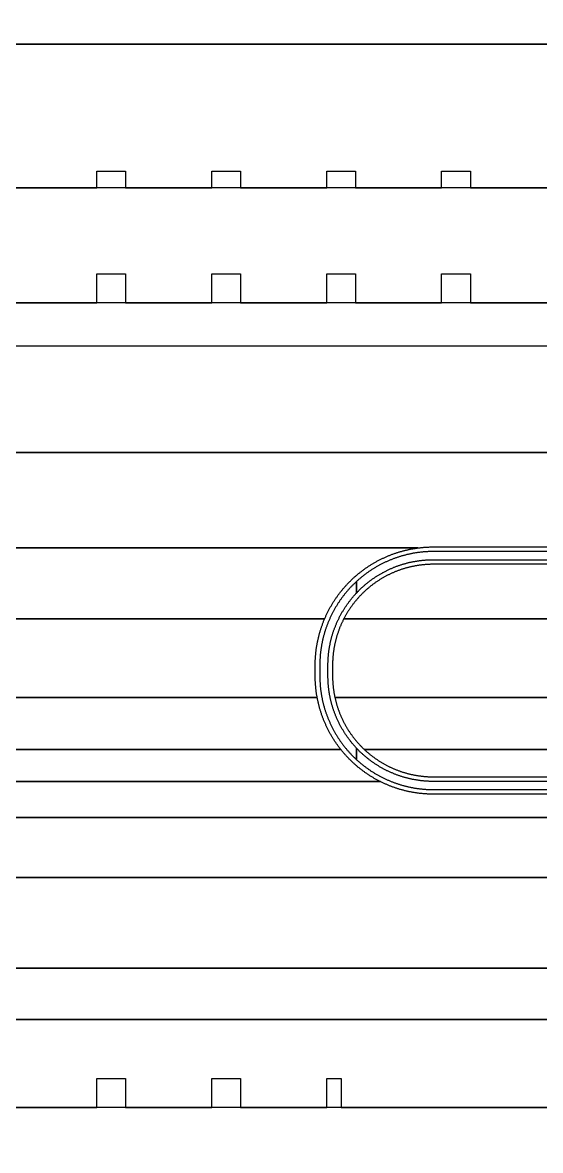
# Model space of a CAD drawing. Extents: x -3400 to 6900, y -3400 to 6900.
# Drawn here: x 373 to 823, y -600 to 381 of the extents above; entities that cross this region are included whole.
import ezdxf

# ---------------------------------------------------------------- set-up
doc = ezdxf.new("R2010")
doc.units = 0
doc.layers.add('FRAME', color=8, linetype='CONTINUOUS')
doc.layers.add('XOR', color=1, linetype='CONTINUOUS')

# ---------------------------------------------------------------- blocks, each defined once
blk = doc.blocks.new('CHIP_XOR')
at = {"layer": '5'}
for points in [[(-2334.91, 262.5), (2334.91, 262.5), (2334.91, 414.4)], [(1949.729, 262.5), (262.5, 262.5)], [(262.5, 137.5), (337.5, 137.5), (337.5, 151.865), (362.5, 151.865), (362.5, 137.5), (437.5, 137.5), (437.5, 151.865), (462.5, 151.865), (462.5, 137.5), (537.5, 137.5), (537.5, 151.865), (562.5, 151.865), (562.5, 137.5), (637.5, 137.5), (637.5, 151.865), (662.5, 151.865), (662.5, 137.5), (737.5, 137.5)], [(-331.437, -92.6675), (2334.91, -92.6675), (2334.91, 137.5), (-2334.91, 137.5)], [(262.5, 37.5), (337.5, 37.5), (337.5, 62.5), (362.5, 62.5), (362.5, 37.5), (437.5, 37.5), (437.5, 62.5), (462.5, 62.5), (462.5, 37.5), (537.5, 37.5), (537.5, 62.5), (562.5, 62.5), (562.5, 37.5), (637.5, 37.5), (637.5, 62.5), (662.5, 62.5), (662.5, 37.5), (737.5, 37.5)], [(737.5, 37.5), (662.5, 37.5), (637.5, 37.5), (562.5, 37.5), (537.5, 37.5), (462.5, 37.5), (437.5, 37.5), (362.5, 37.5), (337.5, 37.5), (262.5, 37.5), (237.5, 37.5), (162.5, 37.5), (137.5, 37.5), (62.5, 37.5), (37.5, 37.5), (-37.5, 37.5), (-62.5, 37.5), (-2334.91, 37.5)], [(-278.5085, -175.8345), (616.8765, -175.8345), (617.512, -175.7525), (618.148, -175.675), (618.7845, -175.6015), (619.421, -175.5315), (620.0585, -175.466), (620.696, -175.404), (621.3345, -175.346), (621.9725, -175.2925), (622.6115, -175.2425), (623.2505, -175.1965), (623.89, -175.1545), (624.5295, -175.1165), (625.169, -175.083), (625.809, -175.053), (626.449, -175.027), (627.0895, -175.005), (627.73, -174.987), (628.3705, -174.973), (629.011, -174.963), (629.6515, -174.957), (630.2925, -174.955), (2324.91, -174.955)], [(2334.91, -92.6675), (-331.437, -92.6675)], [(-273.6375, -237.5), (535.7135, -237.5), (535.831, -237.224), (536.0855, -236.636), (536.3435, -236.0495), (536.605, -235.4645), (536.8705, -234.8815), (537.1395, -234.3), (537.412, -233.7205), (537.688, -233.142), (537.968, -232.566), (538.251, -231.991), (538.538, -231.4185), (538.8285, -230.8475), (539.1225, -230.278), (539.4205, -229.711), (539.7215, -229.1455), (540.026, -228.5815), (540.334, -228.02), (540.646, -227.46), (540.961, -226.9025), (541.2795, -226.3465), (541.6015, -225.7925), (541.927, -225.241), (542.256, -224.691), (542.5885, -224.1435), (542.9245, -223.5975), (543.2635, -223.054), (543.606, -222.513), (543.952, -221.9735), (544.1805, -221.622), (544.301, -221.4365), (544.654, -220.9015), (545.01, -220.369), (545.369, -219.8385), (545.7315, -219.31), (546.0975, -218.784), (546.4665, -218.2605), (546.839, -217.739), (547.2145, -217.22), (547.5935, -216.7035), (547.9755, -216.189), (548.3605, -215.677), (548.749, -215.1675), (549.1405, -214.6605), (549.5355, -214.156), (549.9335, -213.654), (550.3345, -213.154), (550.7385, -212.657), (551.1455, -212.1625), (551.556, -211.6705), (551.9695, -211.181), (552.3855, -210.694), (552.805, -210.2095), (553.2275, -209.728), (553.653, -209.249), (554.0815, -208.7725), (554.513, -208.299), (554.947, -207.828), (555.3845, -207.3595), (555.8245, -206.894), (556.2675, -206.431), (556.7135, -205.971), (557.162, -205.514), (557.614, -205.0595), (558.068, -204.608), (558.5255, -204.159), (558.9855, -203.713), (559.4485, -203.27), (559.914, -202.83), (560.382, -202.393), (560.853, -201.9585), (561.327, -201.527), (561.803, -201.0985), (562.2825, -200.6735), (562.764, -200.251), (563.2485, -199.8315), (563.6675, -199.473), (563.735, -199.415), (564.2245, -199.0015), (564.717, -198.5915), (565.2115, -198.184), (565.7085, -197.78), (566.208, -197.379), (566.7105, -196.981), (567.215, -196.5865), (567.722, -196.195), (568.2315, -195.8065), (568.7435, -195.421), (569.2575, -195.039), (569.7745, -194.66), (570.2935, -194.2845), (570.815, -193.912), (571.3385, -193.543), (571.8645, -193.1775), (572.3925, -192.8145), (572.923, -192.4555), (573.456, -192.0995), (573.9905, -191.747), (574.528, -191.3975), (575.067, -191.0515), (575.6085, -190.709), (576.152, -190.37), (576.6975, -190.034), (577.2455, -189.702), (577.795, -189.373), (578.347, -189.0475), (578.901, -188.7255), (579.4565, -188.4065), (580.0145, -188.0915), (580.5745, -187.78), (581.136, -187.472), (581.6995, -187.167), (582.265, -186.866), (582.8325, -186.5685), (583.4015, -186.2745), (583.9725, -185.984), (584.5455, -185.697), (585.12, -185.4135), (585.6965, -185.1335), (586.2745, -184.8575), (586.8545, -184.585), (587.436, -184.316), (588.019, -184.0505), (588.604, -183.789), (589.1905, -183.531), (589.7785, -183.2765), (590.368, -183.026), (590.959, -182.779), (591.5515, -182.5355), (592.146, -182.296), (592.7415, -182.06), (593.3385, -181.828), (593.937, -181.5995), (594.537, -181.3745), (595.1385, -181.1535), (595.741, -180.9365), (596.3455, -180.723), (596.9505, -180.513), (597.5575, -180.307), (598.1655, -180.105), (598.7745, -179.9065), (599.385, -179.712), (599.9965, -179.5215), (600.6095, -179.3345), (601.2235, -179.1515), (601.8385, -178.972), (602.4545, -178.7965), (603.072, -178.625), (603.69, -178.457), (604.3095, -178.2935), (604.93, -178.1335), (605.5515, -177.977), (606.1735, -177.825), (606.797, -177.6765), (607.421, -177.532), (608.046, -177.3915), (608.672, -177.2545), (609.299, -177.122), (609.9265, -176.993), (610.5545, -176.868), (611.184, -176.747), (611.8135, -176.6295), (612.4445, -176.5165), (613.0755, -176.407), (613.7075, -176.302), (614.34, -176.2005), (614.9735, -176.103), (615.607, -176.0095), (616.2415, -175.92), (616.8765, -175.8345), (-278.5085, -175.8345)], [(2324.91, -190.045), (630.2925, -190.045), (629.701, -190.047), (629.11, -190.053), (628.519, -190.063), (627.928, -190.077), (627.337, -190.095), (626.746, -190.1165), (626.1555, -190.1425), (625.565, -190.1725), (624.975, -190.2065), (624.385, -190.244), (623.795, -190.286), (623.206, -190.332), (622.6165, -190.3815), (622.028, -190.4355), (621.4395, -190.493), (620.8515, -190.5545), (620.264, -190.6205), (619.677, -190.69), (619.0905, -190.7635), (618.5045, -190.841), (617.919, -190.9225), (617.334, -191.0075), (616.7495, -191.097), (616.1655, -191.1905), (615.5825, -191.2875), (615, -191.3885), (614.418, -191.4935), (613.837, -191.6025), (613.257, -191.7155), (612.6775, -191.8325), (612.0985, -191.953), (611.5205, -192.0775), (610.9435, -192.206), (610.3675, -192.3385), (609.792, -192.475), (609.218, -192.615), (608.6445, -192.759), (608.072, -192.907), (607.5005, -193.0585), (606.9305, -193.214), (606.361, -193.3735), (605.793, -193.537), (605.2255, -193.704), (604.6595, -193.875), (604.095, -194.0495), (603.5315, -194.228), (602.969, -194.4105), (602.408, -194.5965), (601.848, -194.7865), (601.2895, -194.98), (600.732, -195.1775), (600.176, -195.3785), (599.6215, -195.5835), (599.0685, -195.792), (598.517, -196.0045), (597.9665, -196.2205), (597.4175, -196.4405), (596.8705, -196.664), (596.3245, -196.891), (595.78, -197.122), (595.2375, -197.3565), (594.6965, -197.5945), (594.157, -197.836), (593.619, -198.0815), (593.083, -198.3305), (592.5485, -198.5835), (592.0155, -198.8395), (591.4845, -199.0995), (590.9555, -199.363), (590.428, -199.63), (589.902, -199.9005), (589.3785, -200.1745), (588.8565, -200.452), (588.3365, -200.733), (587.818, -201.0175), (587.302, -201.306), (586.7875, -201.5975), (586.2755, -201.8925), (585.765, -202.191), (585.2565, -202.4925), (584.7505, -202.798), (584.2465, -203.107), (583.744, -203.419), (583.244, -203.7345), (582.7465, -204.0535), (582.2505, -204.3755), (581.757, -204.701), (581.266, -205.03), (580.777, -205.362), (580.29, -205.6975), (579.8055, -206.036), (579.3235, -206.378), (578.8435, -206.7235), (578.366, -207.072), (577.8905, -207.4235), (577.418, -207.7785), (576.9475, -208.1365), (576.4795, -208.4975), (576.014, -208.862), (575.5505, -209.2295), (575.09, -209.6), (574.632, -209.974), (574.1765, -210.3505), (573.7235, -210.7305), (573.273, -211.1135), (572.825, -211.4995), (572.38, -211.888), (571.937, -212.28), (571.497, -212.675), (571.06, -213.073), (570.6255, -213.4735), (570.1935, -213.8775), (569.7645, -214.284), (569.338, -214.6935), (568.914, -215.106), (568.4935, -215.521), (568.0755, -215.939), (567.66, -216.36), (567.248, -216.7835), (566.8385, -217.21), (566.4315, -217.639), (566.028, -218.071), (565.627, -218.5055), (565.2295, -218.943), (564.8345, -219.383), (564.4425, -219.8255), (564.0535, -220.2705), (563.6675, -220.7185), (563.285, -221.169), (562.905, -221.622), (562.528, -222.0775), (562.1545, -222.5355), (561.784, -222.9965), (561.4165, -223.4595), (561.052, -223.925), (560.691, -224.393), (560.333, -224.8635), (559.978, -225.3365), (559.626, -225.8115), (559.278, -226.289), (558.9325, -226.769), (558.5905, -227.251), (558.252, -227.736), (557.9165, -228.2225), (557.584, -228.7115), (557.2555, -229.203), (556.93, -229.6965), (556.6075, -230.192), (556.2885, -230.69), (555.973, -231.19), (555.661, -231.692), (555.3525, -232.196), (555.047, -232.7025), (554.745, -233.2105), (554.4465, -233.721), (554.1515, -234.2335), (553.86, -234.7475), (553.572, -235.264), (553.2875, -235.782), (553.0065, -236.302), (552.7285, -236.824), (552.4545, -237.348), (552.3765, -237.5), (2334.91, -237.5)], [(1601.389, -178.955), (630.2925, -178.955), (629.664, -178.957), (629.036, -178.963), (628.408, -178.973), (627.78, -178.987), (627.152, -179.005), (626.524, -179.027), (625.8965, -179.053), (625.269, -179.083), (624.6415, -179.117), (624.0145, -179.1545), (623.3875, -179.1965), (622.761, -179.2425), (622.135, -179.2925), (621.509, -179.3465), (620.8835, -179.404), (620.2585, -179.466), (619.6335, -179.5315), (619.0095, -179.6015), (618.3855, -179.675), (617.762, -179.753), (617.139, -179.8345), (616.517, -179.92), (615.895, -180.01), (615.274, -180.1035), (614.653, -180.201), (614.033, -180.3025), (613.414, -180.4075), (612.7955, -180.517), (612.1775, -180.63), (611.56, -180.7475), (610.944, -180.8685), (610.328, -180.9935), (609.7135, -181.1225), (609.0995, -181.255), (608.486, -181.392), (607.874, -181.5325), (607.2625, -181.677), (606.652, -181.8255), (606.0425, -181.9775), (605.434, -182.134), (604.8265, -182.294), (604.22, -182.458), (603.615, -182.6255), (603.0105, -182.797), (602.407, -182.9725), (601.805, -183.152), (601.204, -183.335), (600.6045, -183.5215), (600.006, -183.7125), (599.4085, -183.907), (598.8125, -184.1055), (598.2175, -184.3075), (597.624, -184.513), (597.032, -184.723), (596.441, -184.936), (595.8515, -185.1535), (595.2635, -185.3745), (594.677, -185.599), (594.0915, -185.8275), (593.508, -186.0595), (592.9255, -186.295), (592.3445, -186.5345), (591.7655, -186.778), (591.188, -187.0245), (590.6115, -187.275), (590.037, -187.5295), (589.4645, -187.787), (588.893, -188.0485), (588.3235, -188.3135), (587.7555, -188.5825), (587.1895, -188.8545), (586.625, -189.1305), (586.0625, -189.41), (585.502, -189.693), (584.943, -189.98), (584.3855, -190.27), (583.8305, -190.5635), (583.277, -190.861), (582.7255, -191.1615), (582.1755, -191.466), (581.628, -191.7735), (581.0825, -192.085), (580.5385, -192.3995), (579.997, -192.7175), (579.457, -193.0395), (578.9195, -193.3645), (578.384, -193.6925), (577.8505, -194.0245), (577.3195, -194.3595), (576.79, -194.6985), (576.263, -195.04), (575.7385, -195.3855), (575.2155, -195.734), (574.6955, -196.086), (574.177, -196.441), (573.6615, -196.7995), (573.148, -197.1615), (572.6365, -197.5265), (572.1275, -197.895), (571.621, -198.2665), (571.117, -198.641), (570.615, -199.019), (570.1155, -199.4), (569.6185, -199.7845), (569.124, -200.172), (568.632, -200.5625), (568.1425, -200.956), (567.6555, -201.353), (567.171, -201.7525), (566.689, -202.1555), (566.2095, -202.5615), (565.733, -202.9705), (565.2585, -203.383), (564.787, -203.798), (564.318, -204.216), (563.852, -204.637), (563.3885, -205.061), (563.3515, -205.095), (563.3515, -215.076), (563.7665, -214.6355), (564.1845, -214.1975), (564.6055, -213.763), (565.029, -213.3305), (565.4555, -212.9015), (565.885, -212.475), (566.317, -212.051), (566.752, -211.6305), (567.1895, -211.2125), (567.63, -210.7975), (568.0735, -210.3855), (568.519, -209.976), (568.9675, -209.57), (569.419, -209.1665), (569.873, -208.7665), (570.3295, -208.369), (570.7885, -207.975), (571.2505, -207.5835), (571.7145, -207.1955), (572.1815, -206.8105), (572.651, -206.4285), (573.1225, -206.0495), (573.597, -205.674), (574.074, -205.301), (574.553, -204.9315), (575.035, -204.5655), (575.519, -204.2025), (576.0055, -203.8425), (576.4945, -203.4855), (576.986, -203.1325), (577.4795, -202.782), (577.975, -202.435), (578.4735, -202.0915), (578.9735, -201.751), (579.4765, -201.414), (579.981, -201.0805), (580.488, -200.75), (580.9975, -200.423), (581.5085, -200.0995), (582.022, -199.779), (582.538, -199.462), (583.0555, -199.1485), (583.575, -198.8385), (584.097, -198.532), (584.6205, -198.229), (585.1465, -197.929), (585.674, -197.633), (586.204, -197.34), (586.7355, -197.051), (587.269, -196.7655), (587.804, -196.483), (588.3415, -196.2045), (588.8805, -195.9295), (589.4215, -195.658), (589.964, -195.39), (590.5085, -195.1255), (591.0545, -194.8645), (591.602, -194.6075), (592.1515, -194.354), (592.703, -194.104), (593.2555, -193.858), (593.81, -193.615), (594.366, -193.3765), (594.9235, -193.141), (595.4825, -192.9095), (596.0435, -192.6815), (596.6055, -192.4575), (597.169, -192.237), (597.734, -192.02), (598.3005, -191.807), (598.8685, -191.598), (599.4375, -191.3925), (600.008, -191.1905), (600.58, -190.9925), (601.153, -190.7985), (601.7275, -190.608), (602.303, -190.4215), (602.88, -190.2385), (603.458, -190.0595), (604.0375, -189.884), (604.618, -189.713), (605.1995, -189.5455), (605.782, -189.3815), (606.3655, -189.222), (606.9505, -189.066), (607.536, -188.9135), (608.123, -188.7655), (608.7105, -188.621), (609.299, -188.4805), (609.889, -188.344), (610.479, -188.211), (611.0705, -188.0825), (611.6625, -187.9575), (612.2555, -187.8365), (612.8495, -187.7195), (613.444, -187.606), (614.039, -187.497), (614.635, -187.3915), (615.2315, -187.2905), (615.829, -187.193), (616.427, -187.0995), (617.0255, -187.01), (617.6245, -186.9245), (618.224, -186.8425), (618.824, -186.765), (619.425, -186.6915), (620.026, -186.6215), (620.6275, -186.556), (621.2295, -186.494), (621.832, -186.436), (622.435, -186.3825), (623.038, -186.3325), (623.6415, -186.2865), (624.245, -186.2445), (624.849, -186.2065), (625.4535, -186.173), (626.0575, -186.143), (626.6625, -186.117), (627.267, -186.095), (627.872, -186.077), (628.477, -186.063), (629.082, -186.053), (629.687, -186.047), (630.2925, -186.045), (1601.389, -186.045)], [(-293.1295, -306.0335), (529.2385, -306.0335), (529.184, -305.7405), (529.134, -305.463), (529.071, -305.11), (528.9615, -304.4785), (528.856, -303.847), (528.755, -303.214), (528.6575, -302.581), (528.564, -301.947), (528.474, -301.3125), (528.3885, -300.678), (528.307, -300.0425), (528.2295, -299.4065), (528.1555, -298.77), (528.086, -298.133), (528.02, -297.496), (527.9585, -296.858), (527.9005, -296.22), (527.8465, -295.5815), (527.7965, -294.943), (527.751, -294.304), (527.709, -293.6645), (527.671, -293.025), (527.637, -292.385), (527.607, -291.745), (527.581, -291.105), (527.559, -290.465), (527.5415, -289.8245), (527.5275, -289.184), (527.5175, -288.543), (527.5115, -287.9025), (527.5095, -287.262), (527.5095, -277.738), (527.5115, -277.0975), (527.5175, -276.457), (527.5275, -275.816), (527.5415, -275.1755), (527.559, -274.535), (527.581, -273.895), (527.607, -273.255), (527.637, -272.615), (527.671, -271.975), (527.709, -271.3355), (527.751, -270.696), (527.7965, -270.057), (527.8465, -269.4185), (527.9005, -268.78), (527.9585, -268.142), (528.02, -267.504), (528.086, -266.867), (528.1555, -266.23), (528.2295, -265.5935), (528.307, -264.9575), (528.3885, -264.322), (528.474, -263.6875), (528.564, -263.053), (528.6575, -262.419), (528.755, -261.786), (528.856, -261.153), (528.9615, -260.5215), (529.071, -259.89), (529.184, -259.2595), (529.301, -258.6295), (529.4225, -258.0005), (529.547, -257.372), (529.676, -256.7445), (529.809, -256.1175), (529.9455, -255.492), (530.0865, -254.8665), (530.231, -254.2425), (530.379, -253.6195), (530.5315, -252.997), (530.6875, -252.3755), (530.8475, -251.755), (531.0115, -251.136), (531.1795, -250.5175), (531.351, -249.9005), (531.5265, -249.284), (531.7055, -248.669), (531.8885, -248.055), (532.0755, -247.442), (532.2665, -246.8305), (532.461, -246.22), (532.6595, -245.611), (532.8615, -245.003), (533.0675, -244.3965), (533.277, -243.791), (533.4905, -243.187), (533.708, -242.584), (533.929, -241.983), (534.1535, -241.383), (534.382, -240.7845), (534.6145, -240.187), (534.8505, -239.5915), (535.09, -238.9975), (535.333, -238.4045), (535.58, -237.8135), (535.7135, -237.5), (262.5, -237.5)], [(2334.91, -237.5), (552.3765, -237.5), (552.184, -237.8735), (551.917, -238.401), (551.654, -238.9305), (551.394, -239.4615), (551.1375, -239.994), (550.885, -240.5285), (550.636, -241.065), (550.3905, -241.6025), (550.149, -242.142), (549.9105, -242.683), (549.676, -243.226), (549.4455, -243.77), (549.218, -244.316), (548.9945, -244.8635), (548.775, -245.412), (548.559, -245.9625), (548.3465, -246.514), (548.138, -247.0675), (547.933, -247.622), (547.7315, -248.178), (547.5345, -248.735), (547.3405, -249.2935), (547.151, -249.8535), (546.9645, -250.4145), (546.7825, -250.977), (546.604, -251.5405), (546.429, -252.1055), (546.2585, -252.6715), (546.091, -253.2385), (545.928, -253.8065), (545.7685, -254.376), (545.613, -254.9465), (545.461, -255.5175), (545.3135, -256.09), (545.1695, -256.6635), (545.029, -257.238), (544.893, -257.813), (544.7605, -258.3895), (544.632, -258.9665), (544.5075, -259.544), (544.3865, -260.123), (544.27, -260.7025), (544.157, -261.283), (544.048, -261.864), (543.943, -262.4455), (543.842, -263.028), (543.7445, -263.6115), (543.6515, -264.195), (543.562, -264.7795), (543.4765, -265.3645), (543.395, -265.95), (543.3175, -266.536), (543.244, -267.1225), (543.1745, -267.71), (543.109, -268.2975), (543.0475, -268.8855), (542.9895, -269.4735), (542.936, -270.0625), (542.886, -270.6515), (542.8405, -271.241), (542.7985, -271.8305), (542.7605, -272.4205), (542.727, -273.011), (542.697, -273.6015), (542.671, -274.192), (542.649, -274.7825), (542.631, -275.3735), (542.6175, -275.9645), (542.6075, -276.5555), (542.6015, -277.147), (542.5995, -277.738), (542.5995, -287.262), (542.6015, -287.853), (542.6075, -288.4445), (542.6175, -289.0355), (542.631, -289.6265), (542.649, -290.2175), (542.671, -290.808), (542.697, -291.3985), (542.727, -291.989), (542.7605, -292.5795), (542.7985, -293.1695), (542.8405, -293.759), (542.886, -294.3485), (542.936, -294.9375), (542.9895, -295.5265), (543.0475, -296.1145), (543.109, -296.7025), (543.1745, -297.29), (543.244, -297.8775), (543.3175, -298.464), (543.395, -299.05), (543.4765, -299.6355), (543.562, -300.2205), (543.6515, -300.805), (543.7445, -301.3885), (543.842, -301.972), (543.943, -302.5545), (544.048, -303.136), (544.157, -303.717), (544.27, -304.2975), (544.3865, -304.877), (544.5075, -305.456), (544.509, -305.463), (544.632, -306.0335), (2334.91, -306.0335)], [(262.5, -351.1225), (549.7565, -351.1225), (549.5355, -350.844), (549.1405, -350.3395), (548.749, -349.8325), (548.3605, -349.323), (547.9755, -348.811), (547.5935, -348.2965), (547.2145, -347.78), (546.839, -347.261), (546.4665, -346.7395), (546.0975, -346.216), (545.7315, -345.69), (545.369, -345.1615), (545.01, -344.631), (544.654, -344.0985), (544.301, -343.5635), (543.952, -343.0265), (543.606, -342.487), (543.2635, -341.946), (542.9245, -341.4025), (542.5885, -340.8565), (542.256, -340.309), (541.927, -339.759), (541.6015, -339.2075), (541.2795, -338.6535), (540.961, -338.0975), (540.646, -337.54), (540.334, -336.98), (540.026, -336.4185), (539.7215, -335.8545), (539.4205, -335.289), (539.1225, -334.722), (538.8285, -334.1525), (538.538, -333.5815), (538.251, -333.009), (537.968, -332.434), (537.688, -331.858), (537.412, -331.2795), (537.1395, -330.7), (536.8705, -330.1185), (536.605, -329.5355), (536.3435, -328.9505), (536.0855, -328.364), (535.831, -327.776), (535.58, -327.1865), (535.333, -326.5955), (535.09, -326.0025), (534.8505, -325.4085), (534.6145, -324.813), (534.382, -324.2155), (534.1535, -323.617), (533.929, -323.017), (533.708, -322.416), (533.4905, -321.813), (533.277, -321.209), (533.0675, -320.6035), (532.8615, -319.997), (532.6595, -319.389), (532.461, -318.78), (532.2665, -318.1695), (532.0755, -317.558), (531.8885, -316.945), (531.7055, -316.331), (531.5265, -315.716), (531.351, -315.0995), (531.1795, -314.4825), (531.0115, -313.864), (530.8475, -313.245), (530.6875, -312.6245), (530.5315, -312.003), (530.379, -311.3805), (530.231, -310.7575), (530.0865, -310.1335), (529.9455, -309.508), (529.809, -308.8825), (529.676, -308.2555), (529.547, -307.628), (529.4225, -306.9995), (529.301, -306.3705), (529.2385, -306.0335), (-293.1295, -306.0335)], [(2334.91, -306.0335), (544.632, -306.0335), (544.7605, -306.6105), (544.893, -307.187), (545.029, -307.762), (545.1695, -308.3365), (545.3135, -308.91), (545.461, -309.4825), (545.613, -310.0535), (545.7685, -310.624), (545.928, -311.1935), (546.091, -311.7615), (546.2585, -312.3285), (546.429, -312.8945), (546.604, -313.4595), (546.7825, -314.023), (546.9645, -314.5855), (547.151, -315.1465), (547.3405, -315.7065), (547.5345, -316.265), (547.7315, -316.822), (547.933, -317.378), (548.138, -317.9325), (548.3465, -318.486), (548.559, -319.0375), (548.775, -319.588), (548.9945, -320.1365), (549.218, -320.684), (549.4455, -321.23), (549.676, -321.774), (549.9105, -322.317), (550.149, -322.858), (550.3905, -323.3975), (550.636, -323.935), (550.885, -324.4715), (551.1375, -325.006), (551.394, -325.5385), (551.654, -326.0695), (551.917, -326.599), (552.184, -327.1265), (552.4545, -327.652), (552.7285, -328.176), (553.0065, -328.698), (553.2875, -329.218), (553.572, -329.736), (553.86, -330.2525), (554.1515, -330.7665), (554.4465, -331.279), (554.745, -331.7895), (555.047, -332.2975), (555.3525, -332.804), (555.661, -333.308), (555.973, -333.81), (556.2885, -334.31), (556.6075, -334.808), (556.93, -335.3035), (557.2555, -335.797), (557.584, -336.2885), (557.9165, -336.7775), (558.252, -337.264), (558.5905, -337.749), (558.9325, -338.231), (559.278, -338.711), (559.626, -339.1885), (559.978, -339.6635), (560.333, -340.1365), (560.691, -340.607), (561.052, -341.075), (561.4165, -341.5405), (561.784, -342.0035), (562.1545, -342.4645), (562.528, -342.9225), (562.905, -343.378), (563.285, -343.831), (563.6675, -344.2815), (564.0535, -344.7295), (564.4425, -345.1745), (564.8345, -345.617), (565.2295, -346.057), (565.627, -346.4945), (566.028, -346.929), (566.4315, -347.361), (566.8385, -347.79), (567.248, -348.2165), (567.66, -348.64), (568.0755, -349.061), (568.4935, -349.479), (568.914, -349.894), (569.338, -350.3065), (569.7645, -350.716), (570.1935, -351.1225), (2334.91, -351.1225)], [(-378.186, -379.1515), (584.2425, -379.1515), (583.9725, -379.016), (583.4015, -378.7255), (582.8325, -378.4315), (582.265, -378.134), (581.6995, -377.833), (581.136, -377.528), (580.5745, -377.22), (580.0145, -376.9085), (579.4565, -376.5935), (578.901, -376.2745), (578.347, -375.9525), (577.795, -375.627), (577.2455, -375.298), (576.6975, -374.966), (576.152, -374.63), (575.6085, -374.291), (575.067, -373.9485), (574.528, -373.6025), (573.9905, -373.253), (573.456, -372.9005), (572.923, -372.5445), (572.3925, -372.1855), (571.8645, -371.8225), (571.3385, -371.457), (570.815, -371.088), (570.2935, -370.7155), (569.7745, -370.34), (569.2575, -369.961), (568.7435, -369.579), (568.2315, -369.1935), (567.722, -368.805), (567.215, -368.4135), (566.7105, -368.019), (566.208, -367.621), (565.7085, -367.22), (565.2115, -366.816), (564.717, -366.4085), (564.2245, -365.9985), (563.735, -365.585), (563.6675, -365.527), (563.2485, -365.1685), (562.764, -364.749), (562.2825, -364.3265), (561.803, -363.9015), (561.327, -363.473), (560.853, -363.0415), (560.382, -362.607), (559.914, -362.17), (559.4485, -361.73), (558.9855, -361.287), (558.5255, -360.841), (558.068, -360.392), (557.614, -359.9405), (557.162, -359.486), (556.7135, -359.029), (556.2675, -358.569), (555.8245, -358.106), (555.3845, -357.6405), (554.947, -357.172), (554.513, -356.701), (554.0815, -356.2275), (553.653, -355.751), (553.2275, -355.272), (552.805, -354.7905), (552.3855, -354.306), (551.9695, -353.819), (551.556, -353.3295), (551.1455, -352.8375), (550.7385, -352.343), (550.3345, -351.846), (549.9335, -351.346), (549.7565, -351.1225), (262.5, -351.1225)], [(1601.389, -378.955), (630.2925, -378.955), (629.687, -378.953), (629.082, -378.947), (628.477, -378.937), (627.872, -378.923), (627.267, -378.905), (626.6625, -378.883), (626.0575, -378.857), (625.4535, -378.827), (624.849, -378.7935), (624.245, -378.7555), (623.6415, -378.7135), (623.038, -378.6675), (622.435, -378.6175), (621.832, -378.564), (621.2295, -378.506), (620.6275, -378.444), (620.026, -378.3785), (619.425, -378.3085), (618.824, -378.235), (618.224, -378.1575), (617.6245, -378.0755), (617.0255, -377.99), (616.427, -377.9005), (615.829, -377.807), (615.2315, -377.7095), (614.635, -377.6085), (614.039, -377.503), (613.444, -377.394), (612.8495, -377.2805), (612.2555, -377.1635), (611.6625, -377.0425), (611.0705, -376.9175), (610.479, -376.789), (609.889, -376.656), (609.299, -376.5195), (608.7105, -376.379), (608.123, -376.2345), (607.536, -376.0865), (606.9505, -375.934), (606.3655, -375.778), (605.782, -375.6185), (605.1995, -375.4545), (604.618, -375.287), (604.0375, -375.116), (603.458, -374.9405), (602.88, -374.7615), (602.303, -374.5785), (601.7275, -374.392), (601.153, -374.2015), (600.58, -374.0075), (600.008, -373.8095), (599.4375, -373.6075), (598.8685, -373.402), (598.3005, -373.193), (597.734, -372.98), (597.169, -372.763), (596.6055, -372.5425), (596.0435, -372.3185), (595.4825, -372.0905), (594.9235, -371.859), (594.366, -371.6235), (593.81, -371.385), (593.2555, -371.142), (592.703, -370.896), (592.1515, -370.646), (591.602, -370.3925), (591.0545, -370.1355), (590.5085, -369.8745), (589.964, -369.61), (589.4215, -369.342), (588.8805, -369.0705), (588.3415, -368.7955), (587.804, -368.517), (587.269, -368.2345), (586.7355, -367.949), (586.204, -367.66), (585.674, -367.367), (585.1465, -367.071), (584.6205, -366.771), (584.097, -366.468), (583.575, -366.1615), (583.0555, -365.8515), (582.538, -365.538), (582.022, -365.221), (581.5085, -364.9005), (580.9975, -364.577), (580.488, -364.25), (579.981, -363.9195), (579.4765, -363.586), (578.9735, -363.249), (578.4735, -362.9085), (577.975, -362.565), (577.4795, -362.218), (576.986, -361.8675), (576.4945, -361.5145), (576.0055, -361.1575), (575.519, -360.7975), (575.035, -360.4345), (574.553, -360.0685), (574.074, -359.699), (573.597, -359.326), (573.1225, -358.9505), (572.651, -358.5715), (572.1815, -358.1895), (571.7145, -357.8045), (571.2505, -357.4165), (570.7885, -357.025), (570.3295, -356.631), (569.873, -356.2335), (569.419, -355.8335), (568.9675, -355.43), (568.519, -355.024), (568.0735, -354.6145), (567.63, -354.2025), (567.1895, -353.7875), (566.752, -353.3695), (566.317, -352.949), (565.885, -352.525), (565.4555, -352.0985), (565.029, -351.6695), (564.6055, -351.237), (564.1845, -350.8025), (563.7665, -350.3645), (563.3515, -349.924), (563.3515, -359.905), (563.3885, -359.939), (563.852, -360.363), (564.318, -360.784), (564.787, -361.202), (565.2585, -361.617), (565.733, -362.0295), (566.2095, -362.4385), (566.689, -362.8445), (567.171, -363.2475), (567.6555, -363.647), (568.1425, -364.044), (568.632, -364.4375), (569.124, -364.828), (569.6185, -365.2155), (570.1155, -365.6), (570.615, -365.981), (571.117, -366.359), (571.621, -366.7335), (572.1275, -367.105), (572.6365, -367.4735), (573.148, -367.8385), (573.6615, -368.2005), (574.177, -368.559), (574.6955, -368.914), (575.2155, -369.266), (575.7385, -369.6145), (576.263, -369.96), (576.79, -370.3015), (577.3195, -370.6405), (577.8505, -370.9755), (578.384, -371.3075), (578.9195, -371.6355), (579.457, -371.9605), (579.997, -372.2825), (580.5385, -372.6005), (581.0825, -372.915), (581.628, -373.2265), (582.1755, -373.534), (582.7255, -373.8385), (583.277, -374.139), (583.8305, -374.4365), (584.3855, -374.73), (584.943, -375.02), (585.502, -375.307), (586.0625, -375.59), (586.625, -375.8695), (587.1895, -376.1455), (587.7555, -376.4175), (588.3235, -376.6865), (588.893, -376.9515), (589.4645, -377.213), (590.037, -377.4705), (590.6115, -377.725), (591.188, -377.9755), (591.7655, -378.222), (592.3445, -378.4655), (592.9255, -378.705), (593.508, -378.9405), (594.0915, -379.1725), (594.677, -379.401), (595.2635, -379.6255), (595.8515, -379.8465), (596.441, -380.064), (597.032, -380.277), (597.624, -380.487), (598.2175, -380.6925), (598.8125, -380.8945), (599.4085, -381.093), (600.006, -381.2875), (600.6045, -381.4785), (601.204, -381.665), (601.805, -381.848), (602.407, -382.0275), (603.0105, -382.203), (603.615, -382.3745), (604.22, -382.542), (604.8265, -382.706), (605.434, -382.866), (606.0425, -383.0225), (606.652, -383.1745), (607.2625, -383.323), (607.874, -383.4675), (608.486, -383.608), (609.0995, -383.745), (609.7135, -383.8775), (610.328, -384.0065), (610.944, -384.1315), (611.56, -384.2525), (612.1775, -384.37), (612.7955, -384.483), (613.414, -384.5925), (614.033, -384.6975), (614.653, -384.799), (615.274, -384.8965), (615.895, -384.99), (616.517, -385.08), (617.139, -385.1655), (617.762, -385.247), (618.3855, -385.325), (619.0095, -385.3985), (619.6335, -385.4685), (620.2585, -385.534), (620.8835, -385.596), (621.509, -385.6535), (622.135, -385.7075), (622.761, -385.7575), (623.3875, -385.8035), (624.0145, -385.8455), (624.6415, -385.883), (625.269, -385.917), (625.8965, -385.947), (626.524, -385.973), (627.152, -385.995), (627.78, -386.013), (628.408, -386.027), (629.036, -386.037), (629.664, -386.043), (630.2925, -386.045), (1601.389, -386.045)], [(2334.91, -351.1225), (570.1935, -351.1225), (570.6255, -351.5265), (571.06, -351.927), (571.497, -352.325), (571.937, -352.72), (572.38, -353.112), (572.825, -353.5005), (573.273, -353.8865), (573.7235, -354.2695), (573.767, -354.306), (574.1765, -354.6495), (574.632, -355.026), (575.09, -355.4), (575.5505, -355.7705), (576.014, -356.138), (576.4795, -356.5025), (576.9475, -356.8635), (577.418, -357.2215), (577.8905, -357.5765), (578.366, -357.928), (578.8435, -358.2765), (579.3235, -358.622), (579.8055, -358.964), (580.29, -359.3025), (580.777, -359.638), (581.266, -359.97), (581.757, -360.299), (582.2505, -360.6245), (582.7465, -360.9465), (583.244, -361.2655), (583.744, -361.581), (584.2465, -361.893), (584.7505, -362.202), (585.2565, -362.5075), (585.765, -362.809), (586.2755, -363.1075), (586.7875, -363.4025), (587.302, -363.694), (587.818, -363.9825), (588.3365, -364.267), (588.8565, -364.548), (589.3785, -364.8255), (589.902, -365.0995), (590.428, -365.37), (590.9555, -365.637), (591.4845, -365.9005), (592.0155, -366.1605), (592.5485, -366.4165), (593.083, -366.6695), (593.619, -366.9185), (594.157, -367.164), (594.6965, -367.4055), (595.2375, -367.6435), (595.78, -367.878), (596.3245, -368.109), (596.8705, -368.336), (597.4175, -368.5595), (597.9665, -368.7795), (598.517, -368.9955), (599.0685, -369.208), (599.6215, -369.4165), (600.176, -369.6215), (600.732, -369.8225), (601.2895, -370.02), (601.848, -370.2135), (602.408, -370.4035), (602.969, -370.5895), (603.5315, -370.772), (604.095, -370.9505), (604.6595, -371.125), (605.2255, -371.296), (605.793, -371.463), (606.361, -371.6265), (606.9305, -371.786), (607.5005, -371.9415), (608.072, -372.093), (608.6445, -372.241), (609.218, -372.385), (609.792, -372.525), (610.3675, -372.6615), (610.9435, -372.794), (611.5205, -372.9225), (612.0985, -373.047), (612.6775, -373.1675), (613.257, -373.2845), (613.837, -373.3975), (614.418, -373.5065), (615, -373.6115), (615.5825, -373.7125), (616.1655, -373.8095), (616.7495, -373.903), (617.334, -373.9925), (617.919, -374.0775), (618.5045, -374.159), (619.0905, -374.2365), (619.677, -374.31), (620.264, -374.3795), (620.8515, -374.4455), (621.4395, -374.507), (622.028, -374.5645), (622.6165, -374.6185), (623.206, -374.668), (623.795, -374.714), (624.385, -374.756), (624.975, -374.7935), (625.565, -374.8275), (626.1555, -374.8575), (626.746, -374.8835), (627.337, -374.905), (627.928, -374.923), (628.519, -374.937), (629.11, -374.947), (629.701, -374.953), (630.2925, -374.955), (1601.389, -374.955)], [(1601.389, -390.045), (630.2925, -390.045), (629.6515, -390.043), (629.011, -390.037), (628.3705, -390.027), (627.73, -390.013), (627.0895, -389.995), (626.449, -389.973), (625.809, -389.947), (625.169, -389.917), (624.5295, -389.8835), (623.89, -389.8455), (623.2505, -389.8035), (622.6115, -389.7575), (621.9725, -389.7075), (621.3345, -389.654), (620.696, -389.596), (620.0585, -389.534), (619.421, -389.4685), (618.7845, -389.3985), (618.148, -389.325), (617.512, -389.2475), (616.8765, -389.1655), (616.2415, -389.08), (615.607, -388.9905), (614.9735, -388.897), (614.34, -388.7995), (613.7075, -388.698), (613.0755, -388.593), (612.646, -388.5185), (612.4445, -388.4835), (611.8135, -388.3705), (611.184, -388.253), (610.5545, -388.132), (609.9265, -388.007), (609.299, -387.878), (608.672, -387.7455), (608.046, -387.6085), (607.421, -387.468), (606.797, -387.3235), (606.1735, -387.175), (605.5515, -387.023), (604.93, -386.8665), (604.3095, -386.7065), (603.69, -386.543), (603.072, -386.375), (602.4545, -386.2035), (601.8385, -386.028), (601.2235, -385.8485), (600.6095, -385.6655), (599.9965, -385.4785), (599.385, -385.288), (598.7745, -385.0935), (598.1655, -384.895), (597.5575, -384.693), (596.9505, -384.487), (596.3455, -384.277), (595.741, -384.0635), (595.1385, -383.8465), (594.537, -383.6255), (593.937, -383.4005), (593.3385, -383.172), (592.7415, -382.94), (592.146, -382.704), (591.5515, -382.4645), (590.959, -382.221), (590.368, -381.974), (589.7785, -381.7235), (589.1905, -381.469), (588.604, -381.211), (588.019, -380.9495), (587.436, -380.684), (586.8545, -380.415), (586.2745, -380.1425), (585.6965, -379.8665), (585.12, -379.5865), (584.5455, -379.303), (584.2425, -379.1515), (-378.186, -379.1515)], [(-1471.2315, -410.2095), (1657.3345, -410.2095)], [(1657.3345, -410.2095), (-1471.2315, -410.2095)], [(-1508.786, -462.5), (-62.5, -462.5), (-62.5, -437.5), (-37.5, -437.5), (-37.5, -462.5), (37.5, -462.5), (37.5, -437.5), (62.5, -437.5), (62.5, -462.5), (137.5, -462.5), (137.5, -437.5), (162.5, -437.5), (162.5, -462.5), (237.5, -462.5), (237.5, -437.5), (262.5, -437.5), (262.5, -462.5), (1687.748, -462.5)], [(1687.748, -462.5), (-1508.786, -462.5)], [(-1509.0955, -541.5405), (-62.5, -541.5405), (-62.5, -537.5), (-37.5, -537.5), (-37.5, -541.5405), (37.5, -541.5405), (37.5, -537.5), (62.5, -537.5), (62.5, -541.5405), (137.5, -541.5405), (137.5, -537.5), (162.5, -537.5), (162.5, -541.5405), (237.5, -541.5405), (237.5, -537.5), (262.5, -537.5), (262.5, -541.5405), (1670.265, -541.5405)], [(-1481.339, -586.2035), (750.18, -586.2035)], [(1670.265, -541.5405), (262.5, -541.5405), (262.5, -562.5), (237.5, -562.5), (237.5, -541.5405), (162.5, -541.5405), (162.5, -562.5), (137.5, -562.5), (137.5, -541.5405), (62.5, -541.5405), (62.5, -562.5), (37.5, -562.5), (37.5, -541.5405), (-37.5, -541.5405), (-37.5, -562.5), (-62.5, -562.5), (-62.5, -541.5405), (-1509.0955, -541.5405)], [(262.5, -662.5), (337.5, -662.5), (337.5, -637.5), (362.5, -637.5), (362.5, -662.5), (437.5, -662.5), (437.5, -637.5), (462.5, -637.5), (462.5, -662.5), (537.5, -662.5), (537.5, -637.5), (550.18, -637.5), (550.18, -662.5), (1937.5, -662.5)], [(750.18, -586.2035), (-1481.339, -586.2035)], [(2334.91, -862.5), (2334.91, -662.5), (-553.759, -662.5)]]:
    blk.add_lwpolyline(points, dxfattribs=at)
blk.add_lwpolyline([(563.3515, -349.924), (562.9395, -349.481), (562.5305, -349.035), (562.124, -348.5865), (561.721, -348.1355), (561.3205, -347.6815), (560.9235, -347.225), (560.529, -346.766), (560.138, -346.304), (559.75, -345.8395), (559.3645, -345.373), (558.9825, -344.9035), (558.604, -344.4315), (558.228, -343.957), (557.8555, -343.4805), (557.486, -343.001), (557.1195, -342.5195), (556.7565, -342.035), (556.3965, -341.5485), (556.04, -341.06), (555.6865, -340.5685), (555.3365, -340.075), (554.9895, -339.579), (554.646, -339.081), (554.3055, -338.5805), (553.9685, -338.078), (553.6345, -337.573), (553.3045, -337.066), (552.9775, -336.557), (552.6535, -336.0455), (552.3335, -335.532), (552.0165, -335.0165), (551.703, -334.499), (551.393, -333.979), (551.0865, -333.4575), (550.783, -332.9335), (550.4835, -332.408), (550.1875, -331.88), (549.8945, -331.3505), (549.6055, -330.819), (549.3195, -330.2855), (549.0375, -329.75), (548.759, -329.213), (548.4835, -328.674), (548.212, -328.133), (547.944, -327.5905), (547.68, -327.046), (547.419, -326.5), (547.162, -325.952), (546.9085, -325.4025), (546.6585, -324.8515), (546.412, -324.2985), (546.1695, -323.7445), (545.9305, -323.1885), (545.6955, -322.6305), (545.4635, -322.0715), (545.236, -321.511), (545.0115, -320.949), (544.791, -320.3855), (544.5745, -319.82), (544.3615, -319.254), (544.152, -318.686), (543.9465, -318.117), (543.745, -317.546), (543.547, -316.9745), (543.3525, -316.401), (543.162, -315.827), (542.9755, -315.251), (542.793, -314.674), (542.6135, -314.096), (542.4385, -313.517), (542.267, -312.9365), (542.0995, -312.355), (541.936, -311.7725), (541.776, -311.1885), (541.62, -310.604), (541.468, -310.018), (541.3195, -309.4315), (541.1755, -308.8435), (541.035, -308.255), (540.8985, -307.6655), (540.7655, -307.075), (540.6365, -306.484), (540.512, -305.8915), (540.391, -305.2985), (540.2735, -304.705), (540.1605, -304.1105), (540.0515, -303.515), (539.946, -302.9195), (539.8445, -302.3225), (539.747, -301.7255), (539.6535, -301.1275), (539.564, -300.529), (539.4785, -299.93), (539.397, -299.33), (539.3195, -298.73), (539.2455, -298.1295), (539.176, -297.5285), (539.11, -296.9265), (539.0485, -296.3245), (538.9905, -295.7225), (538.9365, -295.1195), (538.8865, -294.5165), (538.841, -293.913), (538.799, -293.309), (538.761, -292.7055), (538.727, -292.101), (538.697, -291.4965), (538.671, -290.892), (538.649, -290.287), (538.6315, -289.6825), (538.6175, -289.0775), (538.6075, -288.472), (538.6015, -287.867), (538.5995, -287.262), (538.5995, -277.738), (538.6015, -277.133), (538.6075, -276.528), (538.6175, -275.9225), (538.6315, -275.3175), (538.649, -274.713), (538.671, -274.108), (538.697, -273.5035), (538.727, -272.899), (538.761, -272.2945), (538.799, -271.691), (538.841, -271.087), (538.8865, -270.4835), (538.9365, -269.8805), (538.9905, -269.2775), (539.0485, -268.6755), (539.11, -268.0735), (539.176, -267.4715), (539.2455, -266.8705), (539.3195, -266.27), (539.397, -265.67), (539.4785, -265.07), (539.564, -264.471), (539.6535, -263.8725), (539.747, -263.2745), (539.8445, -262.6775), (539.946, -262.0805), (540.0515, -261.485), (540.1605, -260.8895), (540.2735, -260.295), (540.391, -259.7015), (540.512, -259.1085), (540.6365, -258.516), (540.7655, -257.925), (540.8985, -257.3345), (541.035, -256.745), (541.1755, -256.1565), (541.3195, -255.5685), (541.468, -254.982), (541.62, -254.396), (541.776, -253.8115), (541.936, -253.2275), (542.0995, -252.645), (542.267, -252.0635), (542.4385, -251.483), (542.6135, -250.904), (542.793, -250.326), (542.9755, -249.749), (543.162, -249.173), (543.3525, -248.599), (543.547, -248.0255), (543.745, -247.454), (543.9465, -246.883), (544.152, -246.314), (544.3615, -245.746), (544.5745, -245.18), (544.791, -244.6145), (545.0115, -244.051), (545.236, -243.489), (545.4635, -242.9285), (545.6955, -242.3695), (545.9305, -241.8115), (546.1695, -241.2555), (546.412, -240.7015), (546.6585, -240.1485), (546.9085, -239.5975), (547.162, -239.048), (547.419, -238.5), (547.68, -237.954), (547.944, -237.4095), (548.212, -236.867), (548.4835, -236.326), (548.759, -235.787), (549.0375, -235.25), (549.3195, -234.7145), (549.6055, -234.181), (549.8945, -233.6495), (550.1875, -233.12), (550.4835, -232.592), (550.783, -232.0665), (551.0865, -231.5425), (551.393, -231.021), (551.703, -230.501), (552.0165, -229.9835), (552.3335, -229.468), (552.6535, -228.9545), (552.9775, -228.443), (553.3045, -227.934), (553.6345, -227.427), (553.9685, -226.922), (554.3055, -226.4195), (554.646, -225.919), (554.9895, -225.421), (555.3365, -224.925), (555.6865, -224.4315), (556.04, -223.94), (556.3965, -223.4515), (556.7565, -222.965), (557.1195, -222.4805), (557.486, -221.999), (557.8555, -221.5195), (558.228, -221.043), (558.604, -220.5685), (558.9825, -220.0965), (559.3645, -219.627), (559.75, -219.1605), (560.138, -218.696), (560.529, -218.234), (560.9235, -217.775), (561.3205, -217.3185), (561.721, -216.8645), (562.124, -216.4135), (562.5305, -215.965), (562.9395, -215.519), (563.3515, -215.076), (563.3515, -205.095), (562.9275, -205.488), (562.4695, -205.918), (562.014, -206.3505), (561.5615, -206.786), (561.1115, -207.225), (560.6645, -207.666), (560.2205, -208.1105), (559.779, -208.5575), (559.3405, -209.007), (558.905, -209.46), (558.472, -209.915), (558.0425, -210.3735), (557.6155, -210.834), (557.1915, -211.2975), (556.7705, -211.764), (556.352, -212.233), (555.937, -212.7045), (555.525, -213.1785), (555.116, -213.6555), (554.71, -214.1345), (554.307, -214.6165), (553.907, -215.101), (553.5105, -215.588), (553.1165, -216.0775), (552.726, -216.5695), (552.3385, -217.0645), (551.9545, -217.561), (551.5735, -218.0605), (551.1955, -218.5625), (550.8205, -219.0665), (550.449, -219.573), (550.081, -220.082), (549.716, -220.5935), (549.354, -221.107), (548.9955, -221.623), (548.6405, -222.141), (548.2885, -222.6615), (547.94, -223.184), (547.5945, -223.709), (547.2525, -224.236), (546.914, -224.765), (546.579, -225.2965), (546.247, -225.83), (545.9185, -226.3655), (545.5935, -226.903), (545.272, -227.4425), (544.954, -227.9845), (544.639, -228.528), (544.328, -229.0735), (544.0205, -229.6215), (543.716, -230.171), (543.4155, -230.7225), (543.118, -231.276), (542.8245, -231.8315), (542.534, -232.3885), (542.2475, -232.9475), (541.9645, -233.5085), (541.685, -234.071), (541.409, -234.6355), (541.137, -235.2015), (540.868, -235.7695), (540.603, -236.339), (540.3415, -236.91), (540.0835, -237.483), (539.8295, -238.0575), (539.579, -238.6335), (539.332, -239.211), (539.089, -239.7905), (538.8495, -240.371), (538.6135, -240.9535), (538.3815, -241.537), (538.153, -242.1225), (537.9285, -242.709), (537.7075, -243.297), (537.4905, -243.8865), (537.277, -244.4775), (537.0675, -245.07), (536.8615, -245.6635), (536.6595, -246.258), (536.4615, -246.854), (536.267, -247.4515), (536.076, -248.05), (535.889, -248.65), (535.706, -249.251), (535.527, -249.853), (535.3515, -250.456), (535.18, -251.0605), (535.012, -251.666), (534.848, -252.2725), (534.688, -252.88), (534.532, -253.4885), (534.38, -254.098), (534.2315, -254.708), (534.087, -255.3195), (533.946, -255.932), (533.8095, -256.545), (533.6765, -257.159), (533.548, -257.774), (533.423, -258.3895), (533.3015, -259.006), (533.1845, -259.623), (533.0715, -260.241), (532.962, -260.8595), (532.8565, -261.479), (532.755, -262.099), (532.6575, -262.7195), (532.564, -263.3405), (532.4745, -263.9625), (532.389, -264.585), (532.3075, -265.2075), (532.2295, -265.831), (532.156, -266.455), (532.086, -267.0795), (532.02, -267.704), (531.9585, -268.329), (531.9005, -268.955), (531.8465, -269.5805), (531.797, -270.207), (531.751, -270.8335), (531.709, -271.46), (531.671, -272.0875), (531.637, -272.7145), (531.607, -273.342), (531.581, -273.9695), (531.5595, -274.5975), (531.5415, -275.2255), (531.5275, -275.8535), (531.5175, -276.4815), (531.5115, -277.11), (531.5095, -277.738), (531.5095, -287.262), (531.5115, -287.89), (531.5175, -288.5185), (531.5275, -289.1465), (531.5415, -289.7745), (531.5595, -290.4025), (531.581, -291.0305), (531.607, -291.658), (531.637, -292.2855), (531.671, -292.9125), (531.709, -293.54), (531.751, -294.1665), (531.797, -294.793), (531.8465, -295.4195), (531.9005, -296.045), (531.9585, -296.671), (532.02, -297.296), (532.086, -297.9205), (532.156, -298.545), (532.2295, -299.169), (532.3075, -299.7925), (532.389, -300.415), (532.4745, -301.0375), (532.564, -301.6595), (532.6575, -302.2805), (532.755, -302.901), (532.8565, -303.521), (532.962, -304.1405), (533.0715, -304.759), (533.1845, -305.377), (533.3015, -305.994), (533.423, -306.6105), (533.548, -307.226), (533.6765, -307.841), (533.8095, -308.455), (533.946, -309.068), (534.087, -309.6805), (534.2315, -310.292), (534.38, -310.902), (534.532, -311.5115), (534.688, -312.12), (534.848, -312.7275), (535.012, -313.334), (535.18, -313.9395), (535.3515, -314.544), (535.527, -315.147), (535.706, -315.749), (535.889, -316.35), (536.076, -316.95), (536.267, -317.5485), (536.4615, -318.146), (536.6595, -318.742), (536.8615, -319.3365), (537.0675, -319.93), (537.277, -320.5225), (537.4905, -321.1135), (537.7075, -321.703), (537.9285, -322.291), (538.153, -322.8775), (538.3815, -323.463), (538.6135, -324.0465), (538.8495, -324.629), (539.089, -325.2095), (539.332, -325.789), (539.579, -326.3665), (539.8295, -326.9425), (540.0835, -327.517), (540.3415, -328.09), (540.603, -328.661), (540.868, -329.2305), (541.137, -329.7985), (541.409, -330.3645), (541.685, -330.929), (541.9645, -331.4915), (542.2475, -332.0525), (542.534, -332.6115), (542.8245, -333.1685), (543.118, -333.724), (543.4155, -334.2775), (543.716, -334.829), (544.0205, -335.3785), (544.328, -335.9265), (544.639, -336.472), (544.954, -337.0155), (545.272, -337.5575), (545.5935, -338.097), (545.9185, -338.6345), (546.247, -339.17), (546.579, -339.7035), (546.914, -340.235), (547.2525, -340.764), (547.5945, -341.291), (547.94, -341.816), (548.2885, -342.3385), (548.6405, -342.859), (548.9955, -343.377), (549.354, -343.893), (549.716, -344.4065), (550.081, -344.918), (550.449, -345.427), (550.8205, -345.9335), (551.1955, -346.4375), (551.5735, -346.9395), (551.9545, -347.439), (552.3385, -347.9355), (552.726, -348.4305), (553.1165, -348.9225), (553.5105, -349.412), (553.907, -349.899), (554.307, -350.3835), (554.71, -350.8655), (555.116, -351.3445), (555.525, -351.8215), (555.937, -352.2955), (556.352, -352.767), (556.7705, -353.236), (557.1915, -353.7025), (557.6155, -354.166), (558.0425, -354.6265), (558.472, -355.085), (558.905, -355.54), (559.3405, -355.993), (559.779, -356.4425), (560.2205, -356.8895), (560.6645, -357.334), (561.1115, -357.775), (561.5615, -358.214), (562.014, -358.6495), (562.4695, -359.082), (562.9275, -359.512), (563.3515, -359.905)], close=True, dxfattribs=at)
at = {"layer": 'FRAME'}
blk.add_lwpolyline([(0, 0), (6800, 0), (6800, 6800), (0, 6800)], close=True, dxfattribs=at)

msp = doc.modelspace()

# ---------------------------------------------------------------- block references
at = {"layer": 'XOR'}
msp.add_blockref('CHIP_XOR', (100, 100), dxfattribs=at)

doc.saveas('drawing.dxf')
